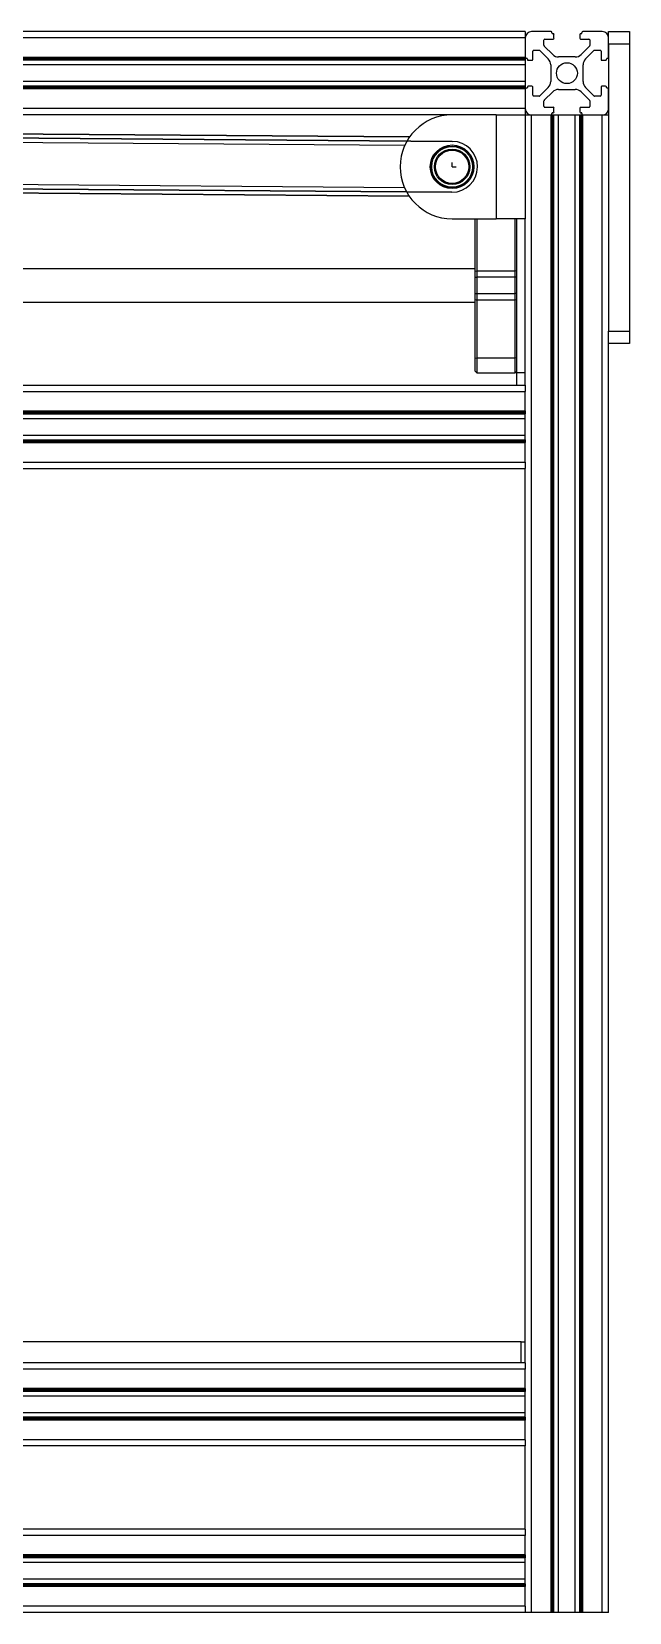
# Model space of a CAD drawing. Header units: millimetres. Extents: x -300 to 1184, y 5 to 1469.
# Drawn here: x -113.9 to -18.2, y 482.9 to 736.2 of the extents above; entities that cross this region are included whole.
import ezdxf

# ---------------------------------------------------------------- set-up
doc = ezdxf.new("R2010")
doc.units = ezdxf.units.MM
doc.linetypes.add('CENTERX2', pattern=[20.32, 12.7, -2.54, 2.54, -2.54])

msp = doc.modelspace()

# ---------------------------------------------------------------- linework, layer by layer
at = {"color": 7, "linetype": 'Continuous', "lineweight": 25}
for p, q in [((-34.9, 736.24), (-251.56, 736.24)), ((-34.9, 736.24), (-34.9, 735.24)), ((-34.9, 735.24), (-34.9, 732.1)), ((-30.76, 736.24), (-33.9, 736.24)), ((-31.9, 734), (-31.9, 734.9)), ((-31.76, 735.04), (-30.43, 735.04)), ((-30.63, 736.04), (-30.63, 736.1)), ((-30.43, 735.9), (-30.5, 735.9)), ((-30.3, 735.17), (-30.3, 735.77)), ((-26.16, 735.77), (-26.16, 735.17)), ((-25.96, 735.9), (-26.03, 735.9)), ((-26.03, 735.04), (-24.7, 735.04)), ((-25.83, 736.1), (-25.83, 736.04)), ((-22.56, 736.24), (-25.7, 736.24)), ((-24.56, 734.9), (-24.56, 734)), ((-21.56, 736.24), (-18.23, 736.24)), ((-21.56, 735.24), (-21.56, 736.24)), ((-21.56, 732.1), (-21.56, 735.24)), ((-18.23, 736.24), (-18.23, 734.24)), ((-33.7, 731.77), (-33.7, 733.1)), ((-33.56, 733.24), (-32.66, 733.24)), ((-32.57, 733.2), (-31.22, 731.85)), ((-30.51, 732.56), (-31.86, 733.9)), ((-26.89, 732.17), (-29.57, 732.17)), ((-24.6, 733.9), (-25.95, 732.56)), ((-25.24, 731.85), (-23.9, 733.2)), ((-23.8, 733.24), (-22.9, 733.24)), ((-22.76, 733.1), (-22.76, 731.77)), ((-18.23, 734.24), (-21.56, 734.24)), ((-21.56, 734.24), (-21.56, 688.24)), ((-18.23, 734.24), (-18.23, 688.24)), ((-34.9, 731.97), (-249.56, 731.97)), ((-34.9, 731.64), (-249.56, 731.64)), ((-34.9, 732.1), (-34.9, 731.97)), ((-34.9, 731.97), (-34.9, 731.84)), ((-34.9, 731.84), (-34.9, 731.77)), ((-34.9, 731.77), (-34.9, 731.64)), ((-34.9, 731.64), (-34.9, 730.91)), ((-34.9, 730.91), (-34.9, 728.23)), ((-34.76, 731.97), (-34.7, 731.97)), ((-34.56, 731.84), (-34.56, 731.77)), ((-34.43, 731.64), (-33.83, 731.64)), ((-30.83, 730.91), (-30.83, 728.23)), ((-25.63, 728.23), (-25.63, 730.91)), ((-22.63, 731.64), (-22.03, 731.64)), ((-21.9, 731.77), (-21.9, 731.84)), ((-21.76, 731.97), (-21.7, 731.97)), ((-34.9, 727.5), (-249.56, 727.5)), ((-34.9, 727.17), (-249.56, 727.17)), ((-34.9, 728.23), (-34.9, 727.5)), ((-34.9, 727.5), (-34.9, 727.37)), ((-34.9, 727.37), (-34.9, 727.3)), ((-34.9, 727.3), (-34.9, 727.17)), ((-34.9, 727.17), (-34.9, 727.04)), ((-34.7, 727.17), (-34.76, 727.17)), ((-34.56, 727.37), (-34.56, 727.3)), ((-33.83, 727.5), (-34.43, 727.5)), ((-33.7, 726.04), (-33.7, 727.37)), ((-31.22, 727.29), (-32.57, 725.94)), ((-23.9, 725.94), (-25.24, 727.29)), ((-22.76, 727.37), (-22.76, 726.04)), ((-22.03, 727.5), (-22.63, 727.5)), ((-21.9, 727.3), (-21.9, 727.37)), ((-21.7, 727.17), (-21.76, 727.17)), ((-34.9, 727.04), (-34.9, 723.9)), ((-32.66, 725.9), (-33.56, 725.9)), ((-31.9, 724.24), (-31.9, 725.14)), ((-31.86, 725.23), (-30.51, 726.58)), ((-29.57, 726.97), (-26.89, 726.97)), ((-25.95, 726.58), (-24.6, 725.23)), ((-24.56, 725.14), (-24.56, 724.24)), ((-22.9, 725.9), (-23.8, 725.9)), ((-21.56, 723.9), (-21.56, 727.04)), ((-46.61, 722.9), (-249.56, 722.9)), ((-39.56, 722.9), (-46.61, 722.9)), ((-39.56, 722.9), (-39.56, 706.24)), ((-39.56, 722.9), (-34.9, 722.9)), ((-34.9, 723.9), (-34.9, 722.9)), ((-34.9, 722.9), (-34.9, 706.24)), ((-34.9, 722.9), (-33.9, 722.9)), ((-33.9, 722.9), (-30.76, 722.9)), ((-33.9, 482.9), (-33.9, 722.9)), ((-30.43, 724.1), (-31.76, 724.1)), ((-30.76, 482.9), (-30.76, 722.9)), ((-30.76, 722.9), (-30.63, 722.9)), ((-30.63, 723.04), (-30.63, 723.1)), ((-30.63, 482.9), (-30.63, 722.9)), ((-30.63, 722.9), (-30.5, 722.9)), ((-30.5, 723.24), (-30.43, 723.24)), ((-30.5, 482.9), (-30.5, 722.9)), ((-30.5, 722.9), (-30.43, 722.9)), ((-30.43, 482.9), (-30.43, 722.9)), ((-30.43, 722.9), (-30.3, 722.9)), ((-30.3, 723.37), (-30.3, 723.97)), ((-30.3, 482.9), (-30.3, 722.9)), ((-30.3, 722.9), (-29.57, 722.9)), ((-29.57, 482.9), (-29.57, 722.9)), ((-29.57, 722.9), (-26.89, 722.9)), ((-26.89, 482.9), (-26.89, 722.9)), ((-26.89, 722.9), (-26.16, 722.9)), ((-26.16, 723.97), (-26.16, 723.37)), ((-26.16, 482.9), (-26.16, 722.9)), ((-26.16, 722.9), (-26.03, 722.9)), ((-24.7, 724.1), (-26.03, 724.1)), ((-26.03, 723.24), (-25.96, 723.24)), ((-26.03, 482.9), (-26.03, 722.9)), ((-26.03, 722.9), (-25.96, 722.9)), ((-25.96, 482.9), (-25.96, 722.9)), ((-25.96, 722.9), (-25.83, 722.9)), ((-25.83, 723.1), (-25.83, 723.04)), ((-25.83, 482.9), (-25.83, 722.9)), ((-25.83, 722.9), (-25.7, 722.9)), ((-25.7, 722.9), (-22.56, 722.9)), ((-25.7, 482.9), (-25.7, 722.9)), ((-22.56, 482.9), (-22.56, 722.9)), ((-22.56, 722.9), (-21.56, 722.9)), ((-252.32, 719.54), (-54.19, 718.03)), ((-251.23, 720.86), (-53.43, 719.36)), ((-53.43, 719.36), (-251.23, 720.86)), ((-47.72, 717.69), (-47.64, 717.64)), ((-45.3, 717.53), (-45.23, 717.56)), ((-49.69, 715.89), (-49.73, 715.98)), ((-43.38, 715.67), (-43.42, 715.6)), ((-54.25, 711.22), (-256.59, 712.75)), ((-53.5, 709.88), (-257.67, 711.43)), ((-257.67, 711.43), (-53.5, 709.88)), ((-46.61, 706.24), (-39.56, 706.24)), ((-42.9, 697.83), (-42.9, 706.24)), ((-42.63, 706.24), (-42.63, 697.92)), ((-34.9, 706.24), (-39.56, 706.24)), ((-36.5, 697.92), (-36.5, 706.24)), ((-36.23, 681.57), (-36.23, 706.24)), ((-34.9, 681.57), (-34.9, 706.24)), ((-42.9, 698.24), (-186.88, 698.24)), ((-42.9, 697.83), (-42.63, 697.92)), ((-42.9, 696.9), (-42.9, 697.83)), ((-42.9, 694.24), (-42.9, 696.9)), ((-42.9, 696.9), (-42.63, 696.9)), ((-42.63, 697.92), (-42.63, 696.9)), ((-42.63, 697.92), (-36.5, 697.92)), ((-42.63, 696.9), (-42.63, 694.24)), ((-36.5, 696.9), (-42.63, 696.9)), ((-36.5, 696.9), (-36.5, 697.92)), ((-36.23, 697.83), (-36.5, 697.92)), ((-36.5, 694.24), (-36.5, 696.9)), ((-36.23, 696.9), (-36.5, 696.9)), ((-42.9, 694.24), (-42.63, 694.24)), ((-42.9, 693.3), (-42.9, 694.24)), ((-42.63, 694.24), (-36.5, 694.24)), ((-42.63, 694.24), (-42.63, 693.22)), ((-36.5, 693.22), (-36.5, 694.24)), ((-36.23, 694.24), (-36.5, 694.24)), ((-186.88, 692.9), (-42.9, 692.9)), ((-42.9, 693.3), (-42.63, 693.22)), ((-42.9, 683.96), (-42.9, 693.3)), ((-36.5, 693.22), (-42.63, 693.22)), ((-42.63, 693.22), (-42.63, 683.88)), ((-36.23, 693.3), (-36.5, 693.22)), ((-36.5, 683.88), (-36.5, 693.22)), ((-21.56, 688.24), (-18.23, 688.24)), ((-21.56, 687.24), (-21.56, 688.24)), ((-21.56, 482.9), (-21.56, 687.24)), ((-18.23, 688.24), (-18.23, 686.24)), ((-18.23, 686.24), (-21.56, 686.24)), ((-42.9, 683.96), (-42.63, 683.88)), ((-42.9, 681.84), (-42.9, 683.96)), ((-42.9, 681.84), (-42.63, 681.57)), ((-36.5, 683.88), (-42.63, 683.88)), ((-42.63, 683.88), (-42.63, 681.57)), ((-42.63, 681.57), (-36.5, 681.57)), ((-36.23, 683.96), (-36.5, 683.88)), ((-36.5, 681.57), (-36.5, 683.88)), ((-36.5, 681.57), (-36.23, 681.84)), ((-34.9, 681.57), (-36.23, 681.57)), ((-36.23, 679.57), (-36.23, 681.57)), ((-34.9, 680.57), (-34.9, 681.57)), ((-279.56, 679.57), (-34.9, 679.57)), ((-34.9, 679.57), (-34.9, 680.57)), ((-34.9, 679.57), (-34.9, 678.57)), ((-279.56, 678.57), (-34.9, 678.57)), ((-34.9, 675.44), (-34.9, 678.57)), ((-279.56, 675.44), (-34.9, 675.44)), ((-279.56, 675.3), (-34.9, 675.3)), ((-279.56, 675.17), (-34.9, 675.17)), ((-279.56, 675.1), (-34.9, 675.1)), ((-279.56, 674.97), (-34.9, 674.97)), ((-279.56, 674.24), (-34.9, 674.24)), ((-34.9, 675.44), (-34.9, 675.3)), ((-34.9, 675.3), (-34.9, 675.17)), ((-34.9, 675.17), (-34.9, 675.1)), ((-34.9, 675.1), (-34.9, 674.97)), ((-34.9, 670.84), (-34.9, 674.97)), ((-279.56, 671.56), (-34.9, 671.56)), ((-279.56, 670.84), (-34.9, 670.84)), ((-279.56, 670.7), (-34.9, 670.7)), ((-279.56, 670.64), (-34.9, 670.64)), ((-279.56, 670.5), (-34.9, 670.5)), ((-279.56, 670.37), (-34.9, 670.37)), ((-34.9, 670.84), (-34.9, 670.7)), ((-34.9, 670.7), (-34.9, 670.64)), ((-34.9, 670.64), (-34.9, 670.5)), ((-34.9, 670.5), (-34.9, 670.37)), ((-34.9, 667.24), (-34.9, 670.37)), ((-279.56, 667.24), (-34.9, 667.24)), ((-34.9, 667.24), (-34.9, 666.24)), ((-279.56, 666.24), (-34.9, 666.24)), ((-34.9, 522.9), (-34.9, 666.24)), ((-35.56, 526.24), (-278.9, 526.24)), ((-35.56, 522.9), (-35.56, 526.24)), ((-35.56, 526.24), (-34.9, 526.24)), ((-34.9, 521.9), (-279.56, 521.9)), ((-35.56, 522.9), (-278.9, 522.9)), ((-34.9, 522.9), (-35.56, 522.9)), ((-34.9, 522.9), (-34.9, 521.9)), ((-34.9, 518.77), (-34.9, 521.9)), ((-34.9, 518.77), (-279.56, 518.77)), ((-34.9, 518.64), (-279.56, 518.64)), ((-34.9, 518.5), (-279.56, 518.5)), ((-34.9, 518.44), (-279.56, 518.44)), ((-34.9, 518.3), (-279.56, 518.3)), ((-34.9, 517.58), (-279.56, 517.58)), ((-34.9, 518.77), (-34.9, 518.64)), ((-34.9, 518.64), (-34.9, 518.5)), ((-34.9, 518.5), (-34.9, 518.44)), ((-34.9, 518.44), (-34.9, 518.3)), ((-34.9, 514.17), (-34.9, 518.3)), ((-34.9, 514.9), (-279.56, 514.9)), ((-34.9, 514.17), (-279.56, 514.17)), ((-34.9, 514.04), (-279.56, 514.04)), ((-34.9, 513.97), (-279.56, 513.97)), ((-34.9, 513.84), (-279.56, 513.84)), ((-34.9, 513.7), (-279.56, 513.7)), ((-34.9, 514.17), (-34.9, 514.04)), ((-34.9, 514.04), (-34.9, 513.97)), ((-34.9, 513.97), (-34.9, 513.84)), ((-34.9, 513.84), (-34.9, 513.7)), ((-34.9, 510.57), (-34.9, 513.7)), ((-34.9, 510.57), (-279.56, 510.57)), ((-34.9, 509.57), (-279.56, 509.57)), ((-34.9, 510.57), (-34.9, 509.57)), ((-34.9, 496.24), (-34.9, 509.57)), ((-34.9, 496.24), (-279.56, 496.24)), ((-34.9, 495.24), (-279.56, 495.24)), ((-34.9, 496.24), (-34.9, 495.24)), ((-34.9, 492.1), (-34.9, 495.24)), ((-34.9, 492.1), (-279.56, 492.1)), ((-34.9, 491.97), (-279.56, 491.97)), ((-34.9, 491.84), (-279.56, 491.84)), ((-34.9, 491.77), (-279.56, 491.77)), ((-34.9, 491.64), (-279.56, 491.64)), ((-34.9, 492.1), (-34.9, 491.97)), ((-34.9, 491.97), (-34.9, 491.84)), ((-34.9, 491.84), (-34.9, 491.77)), ((-34.9, 491.77), (-34.9, 491.64)), ((-34.9, 487.5), (-34.9, 491.64)), ((-34.9, 490.91), (-279.56, 490.91)), ((-34.9, 488.23), (-279.56, 488.23)), ((-34.9, 487.5), (-279.56, 487.5)), ((-34.9, 487.37), (-279.56, 487.37)), ((-34.9, 487.3), (-279.56, 487.3)), ((-34.9, 487.17), (-279.56, 487.17)), ((-34.9, 487.04), (-279.56, 487.04)), ((-34.9, 487.5), (-34.9, 487.37)), ((-34.9, 487.37), (-34.9, 487.3)), ((-34.9, 487.3), (-34.9, 487.17)), ((-34.9, 487.17), (-34.9, 487.04)), ((-34.9, 483.9), (-34.9, 487.04)), ((-34.9, 483.9), (-279.56, 483.9)), ((-34.9, 483.9), (-34.9, 482.9)), ((-34.9, 482.9), (-279.56, 482.9)), ((-33.9, 482.9), (-34.9, 482.9)), ((-30.76, 482.9), (-33.9, 482.9)), ((-30.63, 482.9), (-30.76, 482.9)), ((-30.5, 482.9), (-30.63, 482.9)), ((-30.43, 482.9), (-30.5, 482.9)), ((-30.3, 482.9), (-30.43, 482.9)), ((-29.57, 482.9), (-30.3, 482.9)), ((-26.89, 482.9), (-29.57, 482.9)), ((-26.16, 482.9), (-26.89, 482.9)), ((-26.03, 482.9), (-26.16, 482.9)), ((-25.96, 482.9), (-26.03, 482.9)), ((-25.83, 482.9), (-25.96, 482.9)), ((-25.7, 482.9), (-25.83, 482.9)), ((-22.56, 482.9), (-25.7, 482.9)), ((-21.56, 482.9), (-22.56, 482.9))]:
    msp.add_line(p, q, dxfattribs=at)
at = {"color": 8, "linetype": 'Continuous', "lineweight": 25}
for p, q in [((-34.9, 735.24), (-250.56, 735.24)), ((-34.9, 732.1), (-249.56, 732.1)), ((-34.9, 731.84), (-249.56, 731.84)), ((-34.9, 731.77), (-249.56, 731.77)), ((-34.9, 730.91), (-249.56, 730.91)), ((-34.9, 728.23), (-249.56, 728.23)), ((-34.9, 727.37), (-249.56, 727.37)), ((-34.9, 727.3), (-249.56, 727.3)), ((-34.9, 727.04), (-249.56, 727.04)), ((-34.9, 723.9), (-249.56, 723.9))]:
    msp.add_line(p, q, dxfattribs=at)
at = {"color": 7, "linetype": 'Continuous'}
for p, q in [((-46.58, 718.64), (-266.2, 720.31)), ((-266.2, 720.31), (-46.58, 718.64)), ((-266.26, 712.16), (-46.65, 710.49)), ((-46.65, 710.49), (-266.26, 712.16))]:
    msp.add_line(p, q, dxfattribs=at)
at = {"color": 7, "linetype": 'CENTERX2'}
for q in [(-46.61, 715.24), (-45.95, 714.57)]:
    msp.add_line((-46.61, 714.57), q, dxfattribs=at)
at = {"color": 7, "linetype": 'Continuous', "lineweight": 25}
for centre, radius in [((-28.23, 729.57), 1.67), ((-46.61, 714.57), 3.5), ((-46.61, 714.57), 3.33), ((-46.61, 714.57), 3.27), ((-46.61, 714.57), 2.83), ((-46.61, 714.57), 2.67)]:
    msp.add_circle(centre, radius, dxfattribs=at)
for centre, radius, start, end in [((-33.9, 735.24), 1, 90, 180), ((-31.76, 734.9), 0.133, 90, 180), ((-30.76, 736.1), 0.133, 0, 90), ((-30.5, 736.04), 0.133, 180, 270), ((-30.43, 735.77), 0.133, 0, 90), ((-30.43, 735.17), 0.133, 270, 0), ((-26.03, 735.77), 0.133, 90, 180), ((-26.03, 735.17), 0.133, 180, 270), ((-25.96, 736.04), 0.133, 270, 0), ((-25.7, 736.1), 0.133, 90, 180), ((-24.7, 734.9), 0.133, 0, 90), ((-22.56, 735.24), 1, 0, 90), ((-33.56, 733.1), 0.133, 90, 180), ((-32.66, 733.1), 0.133, 45, 90), ((-31.76, 734), 0.133, 180, 225), ((-29.57, 733.5), 1.33, 225, 270), ((-26.89, 733.5), 1.33, 270, 315), ((-24.7, 734), 0.133, 315, 0), ((-23.8, 733.1), 0.133, 90, 135), ((-22.9, 733.1), 0.133, 0, 90), ((-34.76, 732.1), 0.133, 180, 270), ((-34.7, 731.84), 0.133, 0, 90), ((-34.43, 731.77), 0.133, 180, 270), ((-33.83, 731.77), 0.133, 270, 0), ((-32.16, 730.91), 1.33, 0, 45), ((-24.3, 730.91), 1.33, 135, 180), ((-22.63, 731.77), 0.133, 180, 270), ((-22.03, 731.77), 0.133, 270, 0), ((-21.76, 731.84), 0.133, 90, 180), ((-21.7, 732.1), 0.133, 270, 0), ((-34.76, 727.04), 0.133, 90, 180), ((-34.7, 727.3), 0.133, 270, 0), ((-34.43, 727.37), 0.133, 90, 180), ((-33.83, 727.37), 0.133, 0, 90), ((-32.16, 728.23), 1.33, 315, 0), ((-24.3, 728.23), 1.33, 180, 225), ((-22.63, 727.37), 0.133, 90, 180), ((-22.03, 727.37), 0.133, 0, 90), ((-21.76, 727.3), 0.133, 180, 270), ((-21.7, 727.04), 0.133, 0, 90), ((-33.56, 726.04), 0.133, 180, 270), ((-32.66, 726.04), 0.133, 270, 315), ((-31.76, 725.14), 0.133, 135, 180), ((-29.57, 725.64), 1.33, 90, 135), ((-26.89, 725.64), 1.33, 45, 90), ((-24.7, 725.14), 0.133, 0, 45), ((-23.8, 726.04), 0.133, 225, 270), ((-22.9, 726.04), 0.133, 270, 0), ((-46.61, 714.57), 8.33, 90, 270), ((-33.9, 723.9), 1, 180, 270), ((-31.76, 724.24), 0.133, 180, 270), ((-30.76, 723.04), 0.133, 270, 0), ((-30.5, 723.1), 0.133, 90, 180), ((-30.43, 723.97), 0.133, 0, 90), ((-30.43, 723.37), 0.133, 270, 0), ((-26.03, 723.97), 0.133, 90, 180), ((-26.03, 723.37), 0.133, 180, 270), ((-25.96, 723.1), 0.133, 0, 90), ((-25.7, 723.04), 0.133, 180, 270), ((-24.7, 724.24), 0.133, 270, 0), ((-22.56, 723.9), 1, 270, 0)]:
    msp.add_arc(centre, radius, start, end, dxfattribs=at)
at = {"color": 7, "linetype": 'Continuous'}
msp.add_arc((-46.61, 714.57), 4.07, 269.5652, 89.5652, dxfattribs=at)
msp.add_arc((-46.61, 714.57), 4.07, 269.5652, 89.5652, dxfattribs=at)
at = {"color": 7, "linetype": 'Continuous', "lineweight": 25}
for points, knots in [([(-47.2, 717.72), (-47.22, 717.72), (-47.34, 717.71), (-47.5, 717.69), (-47.63, 717.67), (-47.63, 717.66), (-47.63, 717.65)], [0, 0, 0, 0, 0.073141, 0.423542, 0.773662, 1, 1, 1, 1]), ([(-45.22, 717.57), (-45.19, 717.58), (-45.16, 717.59), (-45.13, 717.61), (-45.13, 717.61)], [0, 0, 0, 0, 0.872588, 1, 1, 1, 1]), ([(-49.77, 713.67), (-49.77, 713.68), (-49.75, 713.71), (-49.73, 713.73), (-49.71, 713.76)], [0, 0, 0, 0, 0.243873, 1, 1, 1, 1]), ([(-43.61, 713.47), (-43.6, 713.44), (-43.55, 713.37), (-43.51, 713.29), (-43.48, 713.24)], [0, 0, 0, 0, 0.31915, 1, 1, 1, 1])]:
    msp.add_open_spline(points, degree=3, knots=knots, dxfattribs=at)

doc.saveas('drawing.dxf')
